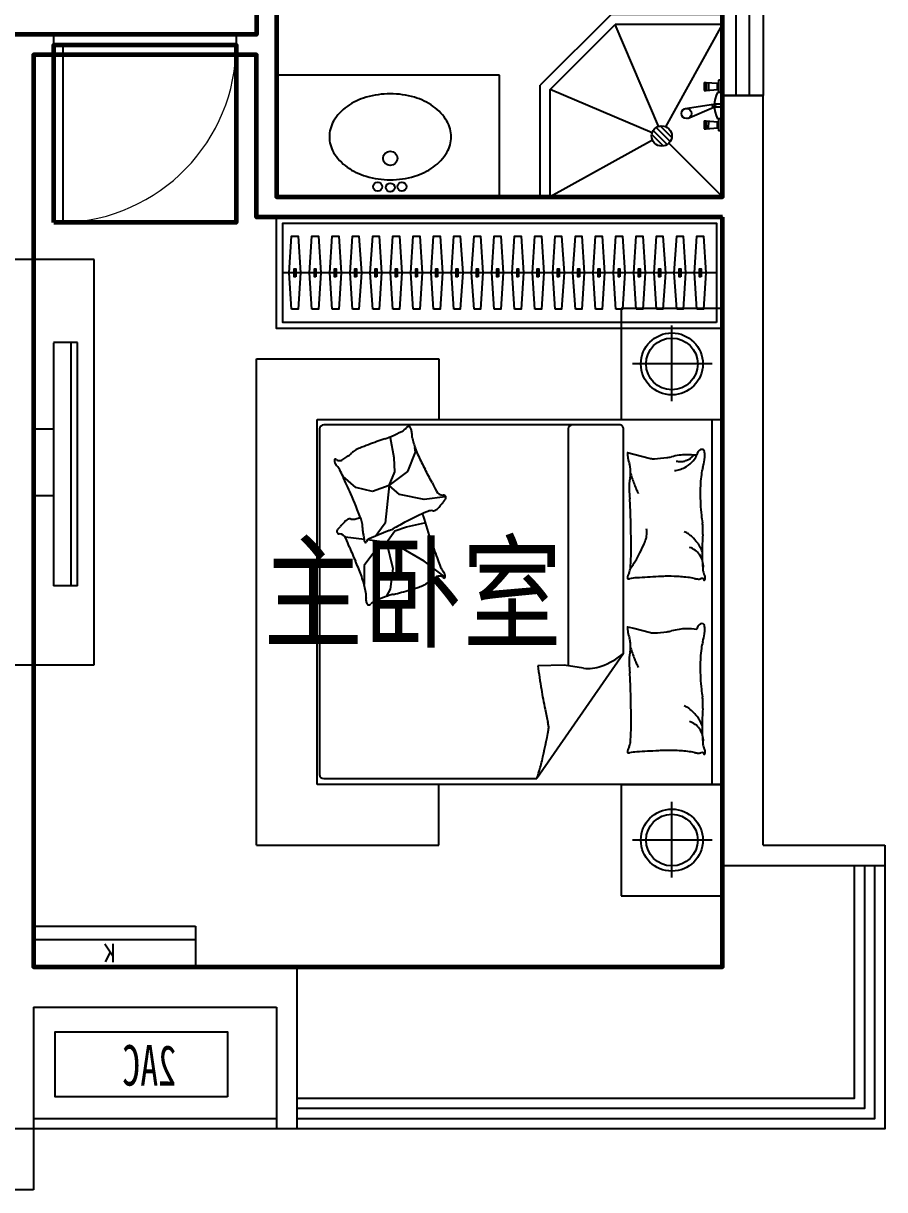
# Model space of a CAD drawing. Extents: x 907899 to 940699, y -827623 to -803523.
# Drawn here: x 928249 to 932499, y -827623 to -821867 of the extents above; entities that cross this region are included whole.
import ezdxf

# ---------------------------------------------------------------- set-up
doc = ezdxf.new("R2010")
doc.units = 0
doc.header["$LTSCALE"] = 1000
doc.header["$MEASUREMENT"] = 0
doc.linetypes.add('HIDDEN', pattern=[7.5, 5, -2.5])
doc.layers.get('0').update_dxf_attribs({"linetype": 'CONTINUOUS'})
for name, color, linetype in [('Balcony(阳台)', 11, 'CONTINUOUS'), ('BATH', 8, 'CONTINUOUS'), ('Elec(电器)', 33, 'CONTINUOUS'), ('Furniture(家具)', 8, 'CONTINUOUS'), ('WALL', 2, 'CONTINUOUS'), ('WINDOW', 4, 'CONTINUOUS'), ('家具', 8, 'CONTINUOUS'), ('家具示意', 8, 'CONTINUOUS')]:
    doc.layers.add(name, color=color, linetype=linetype)
for name, color, linetype, lineweight in [('GT_卧室', 1, 'CONTINUOUS', 60), ('GT_卫生间', 5, 'CONTINUOUS', 60), ('GT_过道', 30, 'CONTINUOUS', 60), ('GT_门', 245, 'CONTINUOUS', 60), ('文字标注', 121, 'CONTINUOUS', 0)]:
    doc.layers.add(name, color=color, linetype=linetype, lineweight=lineweight)
doc.styles.add('-黑体', font='simhei.ttf', dxfattribs={"width": 0.8})
doc.styles.add('_ZBHZ', font='simhei.ttf', dxfattribs={"width": 0.8})
doc.styles.add('DIM_FONT', font='ZBTXT.shx', dxfattribs={"width": 0.8})

# ---------------------------------------------------------------- blocks, each defined once
blk = doc.blocks.new('电视2')
at = {"layer": 'Furniture(家具)'}
for p, q in [((0, -400), (0, 0)), ((0, 0), (2000, -3.7252903e-09)), ((2000, -3.7252903e-09), (2000, -400)), ((1590.188688758761, -116.3118267636746), (390.1886887587607, -116.3118268232792)), ((2000, -400), (0, -400))]:
    blk.add_line(p, q, dxfattribs=at)
at = {"layer": 'Furniture(家具)', "ltscale": 30}
for p, q in [((390.1886887587607, -82.11901938728988), (390.1886887587607, -201.6967909317464)), ((390.1886887587607, -82.11901938728988), (1590.188688758761, -82.11901932768524)), ((1590.188688758761, -82.11901932768524), (1590.188688758761, -201.6967908721417)), ((1589.658493701368, -201.6967908721417), (390.1886887587607, -201.6967909317464)), ((835.0000000037253, -299.9999999981374), (835.0000000037253, -201.6967909317464)), ((1165.000000003725, -299.9999999981374), (1165.000000003725, -201.6967909317464)), ((1165.000000003725, -299.9999999981374), (835.0000000037253, -299.9999999981374))]:
    blk.add_line(p, q, dxfattribs=at)
blk = doc.blocks.new('*U45')
blk.add_line((-969.9999993122183, -275.0000000002328), (1170.000000687781, -275.0000000002328))
for points in [[(-999.9999993122182, 0), (1200.000000687781, 0), (1200.000000687781, -550.0000000004655), (-999.9999993122182, -550.0000000004655)], [(-969.9999993122183, -30), (1170.000000687781, -30), (1170.000000687781, -520.0000000004655), (-969.9999993122183, -520.0000000004655)]]:
    blk.add_lwpolyline(points, close=True)
at = {"elevation": 4.644613586e-07}
for points in [[(-873.999999014195, -95.00000000768341), (-861.9999993492384, -275.0000000300352), (-873.9999996845144, -455.0000000076834), (-905.9999996845144, -454.9999999480787), (-917.9999993492385, -274.999999925727), (-905.999999014195, -94.99999994807877)], [(-773.9999990141949, -95.00000000768341), (-761.9999993492382, -275.0000000300352), (-773.9999996845145, -455.0000000076834), (-805.9999996845144, -454.9999999480787), (-817.9999993492382, -274.999999925727), (-805.999999014195, -94.99999994807877)], [(-673.999999014195, -95.00000000768341), (-661.9999993492382, -275.0000000300352), (-673.9999996845145, -455.0000000076834), (-705.9999996845143, -454.9999999480787), (-717.9999993492382, -274.999999925727), (-705.999999014195, -94.99999994807877)], [(-573.999999014195, -95.00000000768341), (-561.9999993492382, -275.0000000300352), (-573.9999996845145, -455.0000000076834), (-605.9999996845143, -454.9999999480787), (-617.9999993492382, -274.999999925727), (-605.999999014195, -94.99999994807877)], [(-473.9999990141948, -95.00000000768341), (-461.9999993492383, -275.0000000300352), (-473.9999996845145, -455.0000000076834), (-505.9999996845141, -454.9999999480787), (-517.9999993492382, -274.999999925727), (-505.9999990141951, -94.99999994807877)], [(-373.9999990141951, -95.00000000768341), (-361.9999993492383, -275.0000000300352), (-373.9999996845145, -455.0000000076834), (-405.9999996845141, -454.9999999480787), (-417.9999993492383, -274.999999925727), (-405.9999990141951, -94.99999994807877)], [(-273.9999990141951, -95.00000000768341), (-261.9999993492383, -275.0000000300352), (-273.9999996845145, -455.0000000076834), (-305.9999996845145, -454.9999999480787), (-317.9999993492383, -274.999999925727), (-305.9999990141951, -94.99999994807877)], [(-173.999999014195, -95.00000000768341), (-161.9999993492383, -275.0000000300352), (-173.9999996845144, -455.0000000076834), (-205.9999996845145, -454.9999999480787), (-217.9999993492383, -274.999999925727), (-205.9999990141951, -94.99999994807877)], [(-73.99999901419505, -95.00000000768341), (-61.99999934923835, -275.0000000300352), (-73.99999968451448, -455.0000000076834), (-105.9999996845145, -454.9999999480787), (-117.9999993492383, -274.999999925727), (-105.999999014195, -94.99999994807877)], [(26.00000098580494, -95.00000000768341), (38.00000065076165, -275.0000000300352), (26.00000031548552, -455.0000000076834), (-5.999999684514476, -454.9999999480787), (-17.99999934923835, -274.999999925727), (-5.999999014195052, -94.99999994807877)], [(126.0000009858049, -95.00000000768341), (138.0000006507616, -275.0000000300352), (126.0000003154855, -455.0000000076834), (94.00000031548552, -454.9999999480787), (82.00000065076165, -274.999999925727), (94.00000098580497, -94.99999994807877)], [(226.000000985805, -95.00000000768341), (238.0000006507617, -275.0000000300352), (226.0000003154855, -455.0000000076834), (194.0000003154855, -454.9999999480787), (182.0000006507616, -274.999999925727), (194.0000009858049, -94.99999994807877)], [(326.000000985805, -95.00000000768341), (338.0000006507617, -275.0000000300352), (326.0000003154855, -455.0000000076834), (294.0000003154855, -454.9999999480787), (282.0000006507616, -274.999999925727), (294.0000009858049, -94.99999994807877)], [(426.0000009858049, -95.00000000768341), (438.0000006507616, -275.0000000300352), (426.0000003154855, -455.0000000076834), (394.0000003154855, -454.9999999480787), (382.0000006507616, -274.999999925727), (394.0000009858049, -94.99999994807877)], [(526.000000985805, -95.00000000768341), (538.0000006507616, -275.0000000300352), (526.0000003154855, -455.0000000076834), (494.0000003154855, -454.9999999480787), (482.0000006507616, -274.999999925727), (494.0000009858048, -94.99999994807877)], [(626.000000985805, -95.00000000768341), (638.0000006507616, -275.0000000300352), (626.0000003154855, -455.0000000076834), (594.0000003154855, -454.9999999480787), (582.0000006507616, -274.999999925727), (594.000000985805, -94.99999994807877)], [(726.000000985805, -95.00000000768341), (738.0000006507615, -275.0000000300352), (726.0000003154855, -455.0000000076834), (694.0000003154855, -454.9999999480787), (682.0000006507616, -274.999999925727), (694.000000985805, -94.99999994807877)], [(826.000000985805, -95.00000000768341), (838.0000006507614, -275.0000000300352), (826.0000003154855, -455.0000000076834), (794.0000003154855, -454.9999999480787), (782.0000006507615, -274.999999925727), (794.000000985805, -94.99999994807877)], [(926.000000985805, -95.00000000768341), (938.0000006507614, -275.0000000300352), (926.0000003154855, -455.0000000076834), (894.0000003154855, -454.9999999480787), (882.0000006507616, -274.999999925727), (894.000000985805, -94.99999994807877)], [(1026.000000985805, -95.00000000768341), (1038.000000650761, -275.0000000300352), (1026.000000315485, -455.0000000076834), (994.0000003154857, -454.9999999480787), (982.0000006507616, -274.999999925727), (994.0000009858048, -94.99999994807877)], [(1126.000000985805, -95.00000000768341), (1138.000000650762, -275.0000000300352), (1126.000000315485, -455.0000000076834), (1094.000000315485, -454.9999999480787), (1082.000000650761, -274.999999925727), (1094.000000985805, -94.99999994807877)]]:
    blk.add_lwpolyline(points, close=True, dxfattribs=at)
at = {"ltscale": 15, "elevation": -4.9003113e-09}
for points in [[(-893.9999993119854, -254.9999999704305), (-885.9999993122183, -254.9999999853317), (-885.9999993864913, -294.9999999853316), (-893.9999993864913, -294.9999999704305)], [(-793.9999993119854, -254.9999999704305), (-785.9999993122182, -254.9999999853317), (-785.9999993864913, -294.9999999853316), (-793.9999993864913, -294.9999999704305)], [(-693.9999993119854, -254.9999999704305), (-685.9999993122182, -254.9999999853317), (-685.9999993864913, -294.9999999853316), (-693.9999993864913, -294.9999999704305)], [(-593.9999993119854, -254.9999999704305), (-585.9999993122182, -254.9999999853317), (-585.9999993864913, -294.9999999853316), (-593.9999993864913, -294.9999999704305)], [(-493.9999993119854, -254.9999999704305), (-485.9999993122182, -254.9999999853317), (-485.999999386491, -294.9999999853316), (-493.999999386491, -294.9999999704305)], [(-393.9999993119855, -254.9999999704305), (-385.9999993122183, -254.9999999853317), (-385.9999993864913, -294.9999999853316), (-393.9999993864913, -294.9999999704305)], [(-293.9999993119855, -254.9999999704305), (-285.9999993122183, -254.9999999853317), (-285.9999993864913, -294.9999999853316), (-293.9999993864912, -294.9999999704305)], [(-193.9999993119854, -254.9999999704305), (-185.9999993122183, -254.9999999853317), (-185.9999993864912, -294.9999999853316), (-193.9999993864912, -294.9999999704305)], [(-93.99999931198543, -254.9999999704305), (-85.99999931221828, -254.9999999853317), (-85.99999938649125, -294.9999999853316), (-93.99999938649123, -294.9999999704305)], [(6.00000068801455, -254.9999999704305), (14.00000068778172, -254.9999999853317), (14.00000061350874, -294.9999999853316), (6.000000613508746, -294.9999999704305)], [(106.0000006880145, -254.9999999704305), (114.0000006877817, -254.9999999853317), (114.0000006135087, -294.9999999853316), (106.0000006135087, -294.9999999704305)], [(206.0000006880145, -254.9999999704305), (214.0000006877817, -254.9999999853317), (214.0000006135088, -294.9999999853316), (206.0000006135088, -294.9999999704305)], [(306.0000006880145, -254.9999999704305), (314.0000006877817, -254.9999999853317), (314.0000006135088, -294.9999999853316), (306.0000006135088, -294.9999999704305)], [(406.0000006880145, -254.9999999704305), (414.0000006877817, -254.9999999853317), (414.0000006135086, -294.9999999853316), (406.0000006135086, -294.9999999704305)], [(506.0000006880145, -254.9999999704305), (514.0000006877817, -254.9999999853317), (514.0000006135086, -294.9999999853316), (506.0000006135086, -294.9999999704305)], [(606.0000006880146, -254.9999999704305), (614.0000006877817, -254.9999999853317), (614.0000006135087, -294.9999999853316), (606.0000006135087, -294.9999999704305)], [(706.0000006880146, -254.9999999704305), (714.0000006877817, -254.9999999853317), (714.0000006135087, -294.9999999853316), (706.0000006135087, -294.9999999704305)], [(806.0000006880141, -254.9999999704305), (814.0000006877817, -254.9999999853317), (814.0000006135087, -294.9999999853316), (806.0000006135087, -294.9999999704305)], [(906.0000006880143, -254.9999999704305), (914.0000006877817, -254.9999999853317), (914.0000006135087, -294.9999999853316), (906.0000006135087, -294.9999999704305)], [(1006.000000688014, -254.9999999704305), (1014.000000687782, -254.9999999853317), (1014.000000613509, -294.9999999853316), (1006.000000613509, -294.9999999704305)], [(1106.000000688014, -254.9999999704305), (1114.000000687782, -254.9999999853317), (1114.000000613509, -294.9999999853316), (1106.000000613509, -294.9999999704305)]]:
    blk.add_lwpolyline(points, close=True, dxfattribs=at)
blk = doc.blocks.new('A$C77202156')
at = {"layer": 'BATH'}
for p, q in [((350.0000095576979, 900.0000625468674), (9.5578143373e-06, 550.0000625471583)), ((900.0000095581636, 900.0000625465764), (350.0000095576979, 900.0000625468674)), ((900.0000095576396, 6.25467509963e-05), (900.0000095576396, 899.9841017266152)), ((50.00000955781434, 529.2893844285281), (370.71068767627, 850.0000625468674)), ((584.494731857325, 347.5650967929396), (370.71068767627, 850.0000625468674)), ((900.0000095581051, 850.0000625465764), (370.71068767627, 850.0000625468674)), ((620.7014328713412, 345.5431938364636), (900.0000095576396, 849.9841017266152)), ((9.5578143373e-06, 6.25466927886e-05), (9.5578143373e-06, 550.0000625471583)), ((50.00000955781434, 6.25466927886e-05), (50.00000955781434, 529.2893844285281)), ((552.4532235945225, 315.4993916612584), (50.00000955781434, 529.2893844285281)), ((810.0295964944524, 564.6446741183754), (810.0114647855517, 525.0412595589876)), ((810.0114647855517, 525.0412595589876), (820.011463737581, 525.0366812398423)), ((810.0295964944524, 564.6446741183754), (820.0295954463651, 564.6400957992882)), ((820.0295954463651, 564.6400957992882), (820.011463737581, 525.0366812398423)), ((820.011463737581, 525.0366812398423), (875.0137471327906, 530.01149996079)), ((820.0295954463651, 564.6400957992882), (875.0274820900521, 560.0114968166454)), ((830.029594398278, 564.635517480201), (830.0114626894934, 525.0321029207553)), ((875.0137471327906, 530.01149996079), (875.0274820900521, 560.0114968166454)), ((875.0274820900521, 560.0114968166454), (875.0137471327906, 530.01149996079)), ((880.0343490447266, 575.009206085058), (880.0068791302035, 515.0092123733484)), ((900.0343469486105, 575.0000494467092), (880.0343490447266, 575.009206085058)), ((900.0343469486105, 575.0000494467092), (899.9198889711989, 325.0000756480731)), ((900.0068770340876, 515.0000557351159), (875.0068796542473, 515.0115015328629)), ((715.4251785490195, 435.1504893382662), (855.9424954340213, 457.2364498074166)), ((727.2380512091913, 386.5725998179986), (857.715947778197, 442.4499784809303)), ((732.4541784478348, 432.7785502846236), (732.4541784478348, 432.7785502846236)), ((899.9736524324398, 442.4306315532883), (857.715947778197, 442.4499784809303)), ((899.9805199111577, 457.4306299812159), (857.7228152567984, 457.4499769088578)), ((649.4974931993056, 292.9589252615114), (592.9289507043432, 349.5274677564739)), ((809.9426084315636, 374.6446940313326), (809.9244767227792, 335.0412794718868)), ((809.9426084315636, 374.6446940313326), (819.9426073834766, 374.6401157122455)), ((819.9426073834766, 374.6401157122455), (819.9244756746921, 335.0367011527997)), ((819.9426073834766, 374.6401157122455), (874.9404940272798, 370.0115167296027)), ((829.9426063355056, 374.6355373931584), (829.9244746266049, 335.0321228337125)), ((874.9404940272798, 370.0115167296027), (874.9267590700183, 340.0115198737477)), ((874.9267590700183, 340.0115198737477), (874.9404940272798, 370.0115167296027)), ((899.9473588857217, 385.0000693597831), (874.9473615058812, 385.0115151575301)), ((879.9473609819541, 385.0092259979574), (879.9198910672568, 325.0092322862474)), ((607.0710863281856, 250.5325183903333), (550.5025438331649, 307.1010608853539)), ((627.5699668557497, 258.3179091101047), (558.2879345529363, 327.5999414128601)), ((641.7121024795342, 272.4600447339471), (572.4300701767206, 341.7420770367026)), ((809.9244767227792, 335.0412794718868), (819.9244756746921, 335.0367011527997)), ((819.9244756746921, 335.0367011527997), (874.9267590700183, 340.0115198737477)), ((899.9198889711989, 325.0000756480731), (879.9198910672568, 325.0092322862474)), ((554.4929750646115, 279.315046867996), (50.00000955781434, 6.25466927886e-05)), ((635.3403846638392, 264.6596874406678), (900.0000095576979, 6.25466927886e-05)), ((9.5578143373e-06, 6.25466927886e-05), (900.0000095576979, 6.25467509963e-05))]:
    blk.add_line(p, q, dxfattribs=at)
for centre, radius in [((721.7217094155492, 410.9564053703214), 25), ((857.7193815174396, 449.9499776948941), 7.5)]:
    blk.add_circle(centre, radius, dxfattribs=at)
blk.add_arc((1008.310439939378, 449.9504640905652), 148.3333333333289, 153.984534579256, 205.963001746154, dxfattribs=at)
blk.add_ellipse((600.0000185162061, 300.0299930733745), major_axis=(35.35533905934427, 35.35533905934427), ratio=1, dxfattribs=at)
blk = doc.blocks.new('A$C04A21AEC')
at = {"layer": '家具示意'}
for p, q in [((500.0000823576701, 549.9999735860036), (8.23576701805e-05, 549.9999735860036)), ((8.23576701805e-05, 549.9999735860036), (8.23576701805e-05, -2.64140544459e-05)), ((500.0000823576701, -2.64139962383e-05), (500.0000823576701, 549.9999735860036)), ((250.0000823579612, 459.585620623955), (250.0000823573791, 85.68136123887962)), ((50.42671167274239, 274.9999735861784), (444.8404873950058, 274.9999735857709)), ((500.0000823576701, -2.64139962383e-05), (8.23576701805e-05, -2.64140544459e-05))]:
    blk.add_line(p, q, dxfattribs=at)
for radius in [152.97942528, 127.4828544]:
    blk.add_circle((250.0000821883441, 274.9999735860038), radius, dxfattribs=at)
blk = doc.blocks.new('A$C6E3D31D3')
at = {"layer": '家具示意'}
for p, q in [((1400.499870314554, 2400.00001359277), (1400.499870314554, 2100.00001359277)), ((2300.499870314554, 2400.00001359277), (1400.499870314554, 2400.00001359277)), ((2300.499870314554, 2400.00001359277), (2300.499870314554, 1.35927693918e-05)), ((0.4998703145538457, 2100.00001359277), (2000.499870314554, 2100.00001359277)), ((0.4998703145538457, 300.0000135927694), (0.4998703145538457, 2100.00001359277)), ((52.87128164788009, 300.0000135927694), (52.87128164788009, 2100.00001359277)), ((2000.499870314554, 2100.00001359277), (2000.499870314554, 300.0000135927694)), ((489.0308369781704, 1453.488752041128), (916.4285140243007, 2071.571543354425)), ((1968.330323566392, 2071.571543354657), (916.4285140244173, 2071.571543354657)), ((1988.330323566624, 345.8170889163157), (1988.330323566392, 2051.571543354658)), ((686.6657789308227, 1526.003957798588), (782.0757655187626, 1512.364611396682)), ((761.6307179511641, 345.8170889149187), (761.6307179510478, 1515.287335693719)), ((782.0757655187626, 1512.364611396682), (912.2163734612406, 1514.110649205162)), ((489.0308369781704, 1453.488752041128), (489.0308369780541, 345.8170889146859)), ((438.8073757293748, 1329.585459536058), (356.2372467952664, 1350.241902333801)), ((468.8329541984128, 1322.073972349404), (438.8073757293748, 1329.585459536058)), ((1640.765362336242, 1136.75632850884), (1660.805836825456, 1172.770673243445)), ((1626.937834188866, 1033.968113403417), (1640.765362336242, 1136.75632850884)), ((1769.163797636924, 1020.131245829747), (1769.163797636924, 1113.035956103471)), ((1368.904379226209, 1077.560895264731), (1472.859542343591, 998.3876527721294)), ((1472.859542343591, 998.3876527721294), (1603.233459868526, 923.2731728138167)), ((1658.543572458031, 905.4829424981726), (1626.937834188866, 1033.968113403417)), ((1721.755190233292, 954.9002707031323), (1769.163797636924, 1020.131245829747)), ((1603.233459868526, 923.2731728138167), (1658.543572458031, 905.4829424981726)), ((1658.543572458031, 905.4829424981726), (1721.755190233292, 954.9002707031323)), ((1658.543572458031, 905.4829424981726), (1617.060988015903, 848.1586928557371)), ((1644.723719128233, 847.2733558799372), (1701.040468880383, 870.2964893252355)), ((1658.543572458031, 905.4829424981726), (1752.655921587313, 893.7109258248238)), ((1700.531785438245, 859.9168852389556), (1709.126905638201, 871.9582304927753)), ((1701.040468880383, 870.2964893252355), (1744.484822274826, 888.0571937345667)), ((1767.36430653237, 891.8711316381815), (1861.967691533675, 880.0376938810805)), ((1559.775534439191, 828.391879145871), (1470.884201356384, 808.6248694824753)), ((1617.060988015903, 848.1586928557371), (1559.775534439191, 828.391879145871)), ((1645.52335512737, 624.2529641307192), (1664.43259131984, 810.0318159254966)), ((1664.43259131984, 810.0318159254966), (1700.531785438245, 859.9168852389556)), ((1368.761925306462, 681.018746174057), (1471.902802757744, 694.7801716333486)), ((1471.902802757744, 694.7801716333486), (1593.952916401613, 668.9774009202372)), ((1593.952916401613, 668.9774009202372), (1645.52335512737, 624.2529641307192)), ((1645.52335512737, 624.2529641307192), (1728.036141830671, 655.2161714144747)), ((1728.036141830671, 655.2161714144747), (1810.548787296924, 634.5740332253044)), ((1810.548787296924, 634.5740332253044), (1873.118060394947, 580.9774482339852)), ((1645.52335512737, 624.2529641307192), (1552.696593668486, 555.4458368337946)), ((1645.52335512737, 624.2529641307192), (1618.019139971875, 557.1661129930288)), ((1552.696593668486, 555.4458368337946), (1514.878262520593, 460.8363307308173)), ((1618.019139971875, 557.1661129930288), (1621.457131557107, 488.3591816496337)), ((438.8073757293748, 470.3474807412128), (356.2372467952664, 491.0039235389558)), ((468.8329541984128, 462.8359935545595), (438.8073757293748, 470.3474807412128)), ((1514.878262520593, 460.8363307308173), (1518.31625410571, 436.7538361769401)), ((1621.457131557107, 488.3591816496337), (1638.64737195702, 390.3091232281878)), ((1638.64737195702, 390.3091232281878), (1645.089363233244, 387.0094037222443)), ((2000.499870314554, 300.0000135927694), (0.4998703145538457, 300.0000135927694)), ((509.0308369780541, 325.8170889146859), (1968.330323566624, 325.8170889163157)), ((1400.499870314554, 1.35927693918e-05), (1400.499870314554, 300.0000135927694)), ((2300.499870314554, 1.35927693918e-05), (1400.499870314554, 1.35927693918e-05))]:
    blk.add_line(p, q, dxfattribs=at)
for centre, radius, start, end in [((1531.851327251002, 1835.868227615952), 657.3929269126018, 164.0648114629061, 167.0744628951758), ((2664.348009963404, 1512.515962344245), 1835.147325677869, 162.2636145314063, 164.0648114630889), ((1968.330323566392, 2051.571543354658), 20, 0, 90), ((4852.684116781107, 1073.738071378437), 4064.557846763842, 167.0744628951746, 169.2724392057332), ((114.8033667197451, 1939.601406870293), 28.87700087185772, 175.6974600760645, 210.651254938745), ((111.0469563497463, 1939.884020248544), 25.1099743004614, 158.2116977381354, 175.6974600758961), ((90.90603874530643, 1947.935043054051), 3.419526399065857, 109.5639671937506, 158.2116977316456), ((90.53735118778424, 1948.972502157791), 2.31850328078231, 348.1069430588846, 109.5639671933691), ((43.5739022269845, 1897.390367847402), 53.920392971899, 5.259187882192835, 30.6512549379823), ((96.99279747752009, 1947.612943239684), 4.278555704241806, 168.10694305658, 248.0096009486555), ((101.2302537327632, 1958.106077554519), 15.5949996361792, 248.0096009482961, 291.420984251578), ((-720.0662780926795, 1827.098200428183), 820.7889043864316, 1.907886922598475, 5.259187882192152), ((118.9007475314429, 1913.064856612065), 32.78844727574068, 81.86651729068969, 111.4209842515172), ((88.7310397690162, 1701.96586365148), 246.032429829612, 77.89054187025053, 81.86651729063688), ((181.950134782819, 2136.444152378594), 198.3336164097871, 257.8905418687578, 262.31910329195), ((277.476524407859, 2844.751097658649), 913.05315570248, 262.3191032919476, 266.6312513844981), ((263.7070761022624, 2610.829823421082), 678.7269722581867, 266.6312513838937, 271.6330886447148), ((244.142557964311, 3297.051446803263), 1365.22743603607, 271.6330886447123, 273.0549577947952), ((-409.7898096877615, 15549.93830622011), 13635.55196031549, 273.0549577945251, 273.5048575377267), ((404.1597725909666, 2260.470356715843), 321.1810663005281, 273.5048575377293, 279.9983581966275), ((599.7903209027136, 1871.719454282429), 145.8812122910847, 167.1309619980621, 176.4260272052847), ((501.7252554148432, 1894.12358641054), 45.28945216354439, 152.7158828638343, 167.1309619981255), ((463.279179523699, 1925.131349034375), 19.32936577001635, 73.30223412426787, 99.9983581966785), ((393.2842308133841, 1950.056109383818), 76.72654245507087, 332.7158828632271, 343.7788489585395), ((382.958157140296, 1953.060245227767), 87.48073371573123, 343.7788489585372, 352.8796063874348), ((468.4533935906364, 1942.38034630497), 1.321023312941165, 352.8796063870803, 73.30223412547554), ((194.3272752687335, 1883.772634391847), 99.2050227585861, 175.7841224475886, 195.9352418473567), ((194.3272752658813, 1883.772634391789), 99.20502275582851, 195.9352418477766, 216.0863612477518), ((-1393.175713238306, 1804.676102944068), 1494.271689717766, 359.4242593280521, 1.907886922841874), ((1615.942952013691, 1808.251961453236), 1164.013960197655, 176.4260272051594, 179.7134552032674), ((-772.1434246401766, 1798.435406244011), 873.2080458158443, 355.1981544679734, 359.4242593280524), ((319.7715560129145, 1892.411908802227), 234.0218361334303, 200.8602819900519, 207.2395874912605), ((179.9688817115966, 1820.440943222376), 76.7812318726487, 207.2395874904144, 218.3885663873408), ((194.3272752653574, 1883.772634391382), 99.20502275517168, 216.0863612477399, 233.8233548682732), ((194.3272752658231, 1883.772634390683), 99.20502275488155, 233.823354867818, 251.5603484886954), ((6170.378070591834, 1785.474357641768), 5718.506036002956, 179.7134552032662, 180.9703784363997), ((916.2749064296949, 1819.491613209597), 58.1297846999276, 169.2724392059615, 187.7303820046086), ((1051.059525499761, 1837.787992157158), 194.1505589237738, 187.7303820046192, 193.190402768591), ((-1587.378644356737, 1219.414147768053), 2515.78342322049, 11.67413702935448, 13.19040276890499), ((426.7674380780081, 2015.970893000835), 391.6486463265913, 218.3885663873418, 223.8115076790806), ((306.652337761363, 1900.738333989342), 225.1969116392806, 223.8115076789088, 230.9650640086543), ((-1658.065641001914, 1204.808847472013), 2587.96351944828, 9.495020057680627, 11.67413702935433), ((386.6855496078497, 1701.088228573033), 289.7025545990106, 175.1981544677808, 182.5385855996501), ((249.4945940447506, 1695.005772569449), 152.3768302814138, 182.538585599642, 190.1898765836588), ((195.8837500614463, 1764.120930608244), 49.31628471400697, 230.9650640086236, 241.6832362024092), ((267.4482454290846, 1896.937512533855), 200.1861671678144, 241.6832362030992, 246.9972308903438), ((3814.391076826607, 1745.568842613837), 3362.181108298685, 180.970378436286, 182.6096299663763), ((-421.4123303814558, 1574.412937848828), 529.2819795560204, 6.086695402166937, 10.1898765844326), ((-938.1851709556068, 1519.307219842798), 1048.984595397079, 1.907589e-10, 6.086695402167177), ((-2833.836887306068, 1008.157273475895), 3780.066646359192, 7.691995532711946, 9.495020057830468), ((1670.892087307235, 1647.872109641903), 1216.456855347258, 182.6096299663752, 184.6175821828896), ((-571.8853066622394, 1519.307219846989), 682.6847311037081, 352.4531487832704, 359.9999999999414), ((-251.4661127998261, 1207.20097371086), 738.6663967830119, 23.48440819736913, 25.31107375443547), ((-251.4661128221778, 1207.200973700383), 738.666396807688, 21.65774264089073, 23.4844081974236), ((231.5383385333698, 1493.192554719047), 230.0529023409308, 348.4414382199366, 2.749064838066826), ((-941.8204203980277, 1436.85128723795), 1404.763554196275, 2.749064838069791, 4.61758218317213), ((728.332869216392, 1164.679692396312), 375.0681745579943, 110.1488397946733, 129.6445392671384), ((661.1773965783647, 1347.707069870783), 180.1095163495976, 81.86441856898129, 110.1488397948656), ((-251.4661129412707, 1207.20097365306), 738.6663969358383, 19.42798170069499, 21.65774264089302), ((-251.4661129489541, 1207.200973661151), 738.6663969403916, 17.19822075991977, 19.4279816999049), ((599.8779312532859, 1417.860874040169), 145.9110822094199, 168.4414382194474, 186.434053686478), ((391.2277620241511, 1313.036467539845), 304.7651663592142, 164.2560165998964, 171.5628062632734), ((-135.2563665919006, 1461.460666941362), 242.2405746093633, 344.2560166000698, 352.453148783274), ((573.8684740512979, 1414.927791735972), 119.7367658717424, 186.4340536864583, 197.3864123696093), ((249.1498060174054, 1334.110965291911), 161.132718637411, 171.5628062632781, 180.0000000001034), ((178.4164039270254, 1334.11096529034), 90.39931654702504, 179.9999999991883, 191.272376751087), ((93.20741119160084, 1337.841787148965), 34.18623553407339, 296.5805210718447, 355.5997908523092), ((180.3908050059108, 1823.995113478799), 491.8309499015449, 263.7676352614915, 269.9999999998983), ((180.3908050063182, 1536.142996300361), 203.9788327231081, 269.9999999996403, 279.6843662924169), ((66.32828346418682, 2204.534304119239), 882.0328122766374, 279.6843662924145, 282.1983793617844), ((319.7062563730288, 1032.454260549857), 317.1219007145595, 98.00505095566645, 102.1983793625864), ((367.2859402441536, 694.1236346190562), 658.7817297258204, 92.66488181012302, 98.00505095566832), ((339.8045946381753, 1284.554904781515), 67.71125242048004, 75.95480630344086, 92.66488181208145), ((240.4275069937575, 1310.520561174256), 229.6680828436657, 9.484104335324474, 17.38641237002672), ((199.9055008016294, 1303.751059303409), 270.751645754088, 4.082939995957834, 9.4841043353387), ((102.6318119576317, 1319.005701720016), 13.12400763468058, 191.2723767510899, 296.5805210713135), ((469.0554589779931, 1322.963417868945), 0.9168542464127195, 255.9550628032118, 4.082939983412225), ((1682.783758387435, 1262.448815746698), 75.51962289059074, 291.9372974664325, 315.0954721937481), ((1748.137139103317, 1197.31287013524), 16.75039272495196, 84.64275654347787, 135.0954721948443), ((1749.159124003316, 1208.211139260442), 5.804310180912232, 27.29585753584443, 84.6427565453066), ((1709.095243770163, 1187.536296834762), 50.88827194853664, 8.644348113233832, 27.29585753154255), ((2112.51709124248, -780.4489742943551), 2003.020344669023, 105.2625421861848, 107.8395991861927), ((2019.095569132187, -438.0781469040083), 1648.132525434051, 103.8410041859317, 105.2625421871975), ((1494.336950792116, 1691.775077975937), 545.4140017801965, 283.8410041841228, 286.3122384795671), ((1597.04009163921, 1340.83601163153), 179.755467862907, 286.3122384803112, 290.7772685547607), ((716.541420370806, 3661.538242973679), 2661.878904894566, 290.777268554088, 291.9372974662641), ((1821.947708909167, 1169.545083658886), 62.99426755665605, 172.2159983459206, 188.2293405040772), ((1700.213298273563, 1186.185995996988), 59.87227262512741, 352.2159983447181, 8.644348111858665), ((2185.145060198498, 1222.072486820747), 429.9703486117002, 188.229340503512, 196.3527497787487), ((1332.681149147742, 1254.500846259994), 193.9532799806177, 300.9056298606198, 309.7004694112799), ((1508.321815644857, 1042.944167574402), 81.01193968185311, 116.0734901788495, 129.7004694103734), ((1559.088499750709, 939.1949969177368), 196.5158211190079, 107.8395991864615, 116.0734901794676), ((2370.967144867114, 1276.59642444842), 623.6265050462902, 196.3527497781099, 203.0962004709885), ((114.8033667197451, 1080.363428075449), 28.87700087185772, 175.6974600760645, 210.651254938745), ((111.0469563497463, 1080.646041453699), 25.1099743004614, 158.2116977381354, 175.6974600758961), ((90.90603874530643, 1088.697064259206), 3.419526399065857, 109.5639671937506, 158.2116977316456), ((90.53735118778424, 1089.734523362946), 2.31850328078231, 348.1069430588846, 109.5639671933691), ((43.5739022269845, 1038.152389052557), 53.920392971899, 5.259187882192835, 30.6512549379823), ((96.99279747752009, 1088.37496444484), 4.278555704241806, 168.10694305658, 248.0096009486555), ((101.2302537327632, 1098.868098759674), 15.5949996361792, 248.0096009482961, 291.420984251578), ((-720.0662780926795, 967.8602216333384), 820.7889043864316, 1.907886922598475, 5.259187882192152), ((118.9007475314429, 1053.82687781722), 32.78844727574068, 81.86651729068969, 111.4209842515172), ((88.7310397690162, 842.7278848566347), 246.032429829612, 77.89054187025053, 81.86651729063688), ((181.950134782819, 1277.206173583748), 198.3336164097871, 257.8905418687578, 262.31910329195), ((277.476524407859, 1985.513118863804), 913.05315570248, 262.3191032919476, 266.6312513844981), ((263.7070761022624, 1751.591844626237), 678.7269722581867, 266.6312513838937, 271.6330886447148), ((244.142557964311, 2437.813468008419), 1365.22743603607, 271.6330886447123, 273.0549577947952), ((-409.7898096877615, 14690.70032742526), 13635.55196031549, 273.0549577945251, 273.5048575377267), ((404.1597725909666, 1401.232377920998), 321.1810663005281, 273.5048575377293, 279.9983581966275), ((599.7903209027136, 1012.481475487584), 145.8812122910847, 167.1309619980621, 176.4260272052847), ((501.7252554148432, 1034.885607615695), 45.28945216354439, 152.7158828638343, 167.1309619981255), ((463.279179523699, 1065.89337023953), 19.32936577001635, 73.30223412426787, 99.9983581966785), ((393.2842308133841, 1090.818130588974), 76.72654245507087, 332.7158828632271, 343.7788489585395), ((382.958157140296, 1093.822266432922), 87.48073371573123, 343.7788489585372, 352.8796063874348), ((468.4533935906364, 1083.142367510125), 1.321023312941165, 352.8796063870803, 73.30223412547554), ((1404.060868506669, 1075.134354123263), 35.24013110702315, 176.0516416390373, 200.345209751737), ((1373.327657614718, 1077.255595526192), 4.433801938826893, 103.2808443736727, 176.0516416381095), ((1427.408386244788, 1083.791812709009), 60.14109843151536, 200.3452097512209, 218.5853871506263), ((1373.755392878782, 1075.443442073068), 6.29575188276417, 36.57917692560886, 103.2808443725638), ((1390.18017294351, 1087.632301105593), 14.15765088274399, 216.5791769185011, 259.5926057746526), ((1318.488672072417, 996.8878198006423), 79.19952062411427, 22.70691791158641, 38.58538714894858), ((1401.556599744945, 1149.572554101469), 77.13397999109672, 259.5926057793365, 267.2713814303212), ((1398.612503055134, 1087.798888488673), 15.2901972109287, 267.2713814203858, 284.5709055748019), ((1392.560526542074, 1111.08124509122), 39.3462681428647, 284.5709055752338, 296.8179254537891), ((1251.507311801019, 1390.102205986099), 351.9941627583378, 296.8179254576146, 300.9056298607886), ((194.3272752687335, 1024.534655597002), 99.2050227585861, 175.7841224475886, 195.9352418473567), ((194.3272752658813, 1024.534655596944), 99.20502275582851, 195.9352418477766, 216.0863612477518), ((-1393.175713238306, 945.4381241492225), 1494.271689717766, 359.4242593280521, 1.907886922841874), ((694.2075552774476, 830.3665120647055), 312.6399225708225, 147.865020483686, 153.5015195462028), ((1046.461442718166, 609.0982719963649), 728.62361850137, 144.1737148434169, 147.8650204832541), ((1615.942952013691, 949.0139826583908), 1164.013960197655, 176.4260272051594, 179.7134552032674), ((619.3544898373073, 704.3344666020129), 837.075545602684, 20.1286696279334, 22.70691791153883), ((-3377.780516690749, -760.6775743695907), 5094.228178596225, 19.08361920460168, 20.12866962750605), ((7167.701180265519, 3322.200921182289), 5838.33216916649, 203.0962004715922, 203.4523348630592), ((-3786.12935513648, -1429.828571884427), 6101.859944081989, 23.10397575718337, 23.45233486337034), ((-772.1434246401766, 939.1974274491658), 873.2080458158443, 355.1981544679734, 359.4242593280524), ((319.7715560129145, 1033.173930007382), 234.0218361334303, 200.8602819900519, 207.2395874912605), ((179.9688817115966, 961.2029644275315), 76.7812318726487, 207.2395874904144, 218.3885663873408), ((194.3272752653574, 1024.534655596537), 99.20502275517168, 216.0863612477399, 233.8233548682732), ((194.3272752658231, 1024.534655595839), 99.20502275488155, 233.823354867818, 251.5603484886954), ((1696.229777776694, 330.809841381968), 1432.285134951045, 153.5015195462012, 155.6734722284978), ((6170.378070591834, 926.2363788469228), 5718.506036002956, 179.7134552032662, 180.9703784363997), ((-28.2086391353514, 173.3686605760595), 2016.249894907032, 22.01876984293129, 23.10397575646936), ((4712.256035252416, 2090.44740614685), 3097.183026901721, 202.0187698440016, 202.8943554822933), ((386.6855496078497, 841.8502497781883), 289.7025545990106, 175.1981544677808, 182.5385855996501), ((426.7674380780081, 1156.73291420599), 391.6486463265913, 218.3885663873418, 223.8115076790806), ((306.652337761363, 1041.500355194497), 225.1969116392806, 223.8115076789088, 230.9650640086543), ((195.8837500614463, 904.8829518134008), 49.31628471400697, 230.9650640086236, 241.6832362024092), ((646.5334869424114, 855.2780890944413), 272.0537801699027, 175.9172282928534, 183.5551991129462), ((432.9969059588618, 870.5200446122328), 57.9739151051389, 159.3257188526111, 175.9172282927911), ((852.776162629947, 712.113979962538), 506.6465191820253, 155.6734722285695, 159.3257188526322), ((-1535.686540851369, -123.3850884415442), 3145.009892091584, 16.60846497851832, 19.08361920467455), ((1735.76058184437, 909.3975063493706), 23.05474601000787, 292.2354814788234, 342.8132567233353), ((1762.243889190315, 901.2062674955231), 4.666400465939958, 19.37993123629716, 162.8132567249131), ((1757.964019396459, 899.7007722153792), 9.203337923166554, 355.7406808936747, 19.37993123344042), ((1801.012423392793, 896.4946826620142), 33.96428995762452, 175.7406808941085, 187.9822410832288), ((1960.972089148883, 918.9249907707562), 195.4889425362729, 187.9822410829499, 194.880694835048), ((1598.694431062555, 822.6610548693567), 179.3601563071753, 7.678356896250012, 14.88069483424021), ((1892.09799734829, 899.4934004076057), 35.86585899154219, 202.8943554821196, 268.8496115593347), ((1891.122417809674, 850.9106115183675), 12.72672410193577, 316.790503404787, 88.84961155832936), ((249.4945940447506, 835.7677937746048), 152.3768302814138, 182.538585599642, 190.1898765836588), ((-421.4123303814558, 715.1749590539838), 529.2819795560204, 6.086695402166937, 10.1898765844326), ((267.4482454290846, 1037.699533739011), 200.1861671678144, 241.6832362030992, 246.9972308903438), ((3814.391076826607, 886.3308638189916), 3362.181108298685, 180.970378436286, 182.6096299663763), ((837.7638446793426, 2191.034676593787), 1565.247486249741, 297.0883529985145, 299.9359701425118), ((1725.827546364511, 648.8857665785473), 214.3256083187159, 112.2354814787693, 119.935970142117), ((1705.859453601297, 837.1091155986068), 71.22557111554872, 355.4881648430955, 7.678356897811161), ((1842.992971219821, 826.2879711444256), 66.334229777479, 175.4881648423781, 188.121568312674), ((1892.720534797408, 833.3843510241131), 116.5655863862675, 188.1215683132618, 201.0043472708388), ((1716.014793939132, 963.284676124982), 217.6143599920896, 312.0816732220249, 318.3890245926057), ((1384.892462798045, 1257.382285097264), 660.4861267412477, 318.3890245938254, 319.3878167039194), ((2176.679151679971, 578.4469125695757), 382.5284468673457, 138.0753778456125, 139.3878167027751), ((1925.70011786418, 803.8322800060267), 45.20213708767276, 131.4767146144655, 138.0753778406407), ((1849.613435559207, 889.9030894368188), 69.67765861308908, 311.4767146179598, 316.790503404643), ((-938.1851709556068, 660.0692410479533), 1048.984595397079, 1.907589e-10, 6.086695402167177), ((1427.291721090209, 727.1463528727182), 22.59554269082567, 81.95082052355698, 125.8935737181334), ((1436.871351714886, 794.8870222208787), 45.81913122229131, 261.9508205229451, 292.4162188417069), ((1070.943065200932, 1681.982764328422), 1005.424449327796, 292.4162188420132, 295.052851656773), ((1366.412146266666, 742.2349916014352), 116.5655863884335, 10.73661706787738, 16.6084649804349), ((782.3930413724736, 2299.292974167562), 1686.844298923511, 295.0528516563774, 297.0883529985246), ((4719.934507154743, 1918.89624285145), 3145.009892096891, 201.0043472705321, 203.4795014966884), ((2120.729324468004, -166.8541521280422), 1005.424449322283, 108.0203365495697, 109.3447850167685), ((1823.871060150676, 745.6794294083955), 45.81913122258479, 77.5549382315827, 108.0203365503612), ((1838.614654318546, 812.4865700273076), 22.59554269073302, 257.5549382318396, 301.4976914264594), ((1809.968326644972, 859.2373563058208), 77.42480592525345, 301.4976914249956, 312.0816732214117), ((1670.892087307235, 788.6341308470583), 1216.456855347258, 182.6096299663752, 184.6175821828896), ((-941.8204203980277, 577.6133084431058), 1404.763554196275, 2.749064838069791, 4.61758218317213), ((1377.883523424738, 684.8107627053977), 12.72672410183252, 141.1863856964963, 273.2454938505617), ((1422.259068145067, 649.1145448025198), 69.67765861389816, 135.872596909965, 141.1863856966476), ((1339.79911145987, 729.1003123119008), 45.2021370883457, 315.8725969131891, 322.4712601393606), ((1072.283195774944, 934.585771935701), 382.528446856127, 322.4712601338652, 323.7836989910281), ((1913.779268833459, 318.3360175470589), 660.4861267510511, 142.7849068860053, 143.7836989960993), ((1561.089203520387, 586.188812232227), 217.6143599932295, 136.4775555145942, 142.7849068851747), ((1459.437103724922, 682.7287608385667), 77.42480592538213, 125.8935737170413, 136.4775555134537), ((-571.8853066622394, 660.0692410521442), 682.6847311037081, 352.4531487832704, 359.9999999999414), ((-251.4661127998261, 347.9629949160153), 738.6663967830119, 23.48440819736913, 25.31107375443547), ((-251.4661128221778, 347.9629949055379), 738.666396807688, 21.65774264089073, 23.4844081974236), ((231.5383385333698, 633.9545759242026), 230.0529023409308, 348.4414382199366, 2.749064838066826), ((1380.634556885925, 636.2961159832774), 35.86585899146265, 27.2902377743867, 93.24549385157451), ((-1339.943823594949, -767.3121193294646), 3097.183026907536, 26.4146521358202, 27.29023777411188), ((6507.762733099053, 2695.50564463425), 5094.228178595511, 203.4795014968929, 204.5245519197973), ((-251.4661129412707, 347.9629948582151), 738.6663969358383, 19.42798170069499, 21.65774264089302), ((-251.4661129489541, 347.962994866306), 738.6663969403916, 17.19822075991977, 19.4279816999049), ((599.8779312532859, 558.6228952453239), 145.9110822094199, 168.4414382194474, 186.434053686478), ((3239.63660361705, 1507.4712454814), 2016.249894929172, 206.4146521355052, 207.4998580490433), ((6863.62165120896, 3393.987041393528), 6101.85994404004, 207.4998580487804, 207.8482171549674), ((2634.675568632956, 928.4333888875552), 837.0755456045664, 204.5245519195899, 207.1028002031954), ((391.2277620241511, 453.7984887450001), 304.7651663592142, 164.2560165998964, 171.5628062632734), ((-135.2563665919006, 602.2226881465176), 242.2405746093633, 344.2560166000698, 352.453148783274), ((251.7436943777138, 411.8261464318492), 139.9446217407853, 117.3988255738439, 135.0976165080391), ((251.7436943741632, 411.8261464386596), 139.944621733098, 106.5149758801355, 117.3988255738363), ((251.7436943764333, 411.8261464368551), 139.9446217354727, 95.63112618692938, 106.5149758808165), ((573.8684740512979, 555.6898129411273), 119.7367658717424, 186.4340536864583, 197.3864123696093), ((240.4275069937575, 451.2825823794118), 229.6680828436657, 9.484104335324474, 17.38641237002672), ((-3693.755025234423, -2183.645557648037), 5838.332169079492, 27.49208276351209, 27.84821715497899), ((1960.021500847244, 583.1538527710362), 79.19952062379906, 207.1028002033844, 222.98126944075), ((1858.083162487717, 488.1570986618751), 60.14109843173653, 24.74109204324359, 42.98126944266434), ((249.1498060174054, 474.8729864970663), 161.132718637411, 171.5628062632781, 180.0000000001034), ((178.4164039270254, 474.8729864954948), 90.39931654702504, 179.9999999991883, 191.272376751087), ((93.20741119160084, 478.6038083541207), 34.18623553407339, 296.5805210718447, 355.5997908523092), ((180.3908050059108, 964.7571346839541), 491.8309499015449, 263.7676352614915, 269.9999999998983), ((251.7436943771317, 411.8261464334791), 139.9446217392151, 135.0976165083435, 152.7964074426288), ((215.7585172452382, 421.1764312105366), 89.85455834404812, 131.4429060644399, 143.7359324368801), ((191.1061523612588, 449.0968735289061), 52.60821364250428, 115.3551167241855, 131.4429060631111), ((233.2798878775211, 360.0993314464576), 151.0926614711489, 111.8149236784884, 115.3551167241749), ((253.5200426426018, 309.533535536495), 205.5588306123924, 108.7798988341157, 111.8149236773778), ((180.3908050063182, 676.9050175055163), 203.9788327231081, 269.9999999996403, 279.6843662924169), ((205.4247723827138, 450.9751011845655), 56.16381224046039, 90.00000000077196, 108.7798988340738), ((205.4247723817243, 415.6062763730297), 91.53263705200516, 75.3148933664644, 89.99999999985424), ((66.32828346418682, 1345.296325324394), 882.0328122766374, 279.6843662924145, 282.1983793617844), ((319.7062563730288, 173.2162817550124), 317.1219007145595, 98.00505095566645, 102.1983793625864), ((367.2859402441536, -165.1143441757886), 658.7817297258204, 92.66488181012302, 98.00505095566832), ((339.8045946381753, 425.3169259866698), 67.71125242048004, 75.95480630344086, 92.66488181208145), ((199.9055008016294, 444.5130805085645), 270.751645754088, 4.082939995957834, 9.4841043353387), ((469.0554589779931, 463.7254390740999), 0.9168542464127195, 255.9550628032118, 4.082939983412225), ((932.0780721599003, 223.5983679830679), 623.6265050523625, 20.74863207036351, 27.49208276324262), ((1774.27689443645, 522.682779040304), 81.0119396816291, 300.469372471095, 314.0963517026189), ((1965.616135822027, 325.2108399439603), 193.9532799816486, 125.3015121530624, 134.0963517037229), ((2056.944668992656, 196.2301450392697), 351.994162759476, 121.2138077491782, 125.3015121523522), ((1894.920172241866, 463.6189414792461), 39.34626814164576, 108.9667878680947, 121.2138077466485), ((1887.101467598113, 486.3689394207904), 15.29019721045132, 91.66726371109164, 108.9667878654923), ((1888.900820805982, 424.551338393765), 77.1339799917725, 83.98848807199391, 91.66726372297668), ((1895.496223529859, 487.1813526915501), 14.15765088287643, 40.97505921101378, 83.98848806711848), ((1910.938442200771, 500.5932715403615), 6.295751882591397, 220.9750592185198, 287.6767266660555), ((1880.698426524817, 498.5786151650827), 35.24013110725689, 0.4475239311497531, 24.74109204386667), ((1911.503815980919, 498.8192337497602), 4.433801938637254, 287.6767266615273, 0.4475239261500846), ((102.6318119576317, 459.7677229251711), 13.12400763468058, 191.2723767510899, 296.5805210713135), ((1113.174400641408, 292.2046850290499), 429.9703486098259, 12.62522279538938, 20.74863207062605), ((1151.489234347478, 1960.198849770182), 1648.132525413346, 288.2368864772844, 289.6584244785501), ((1032.100709490711, 2294.401998158312), 2003.020344674605, 289.6584244786088, 292.2354814786166), ((1715.707451255876, 622.2356140209592), 196.5158211192974, 292.2354814777835, 300.4693724707906), ((509.0308369780541, 345.8170889146859), 20, 179.9999999999917, 270.0000000000116), ((741.6307179511639, 345.8170889149187), 20, 270.0000000000094, 0), ((1471.277233517379, 372.41568895604), 62.99426755715087, 356.6118806380699, 12.62522279621428), ((1593.929015765549, 365.1543524805457), 59.87227262390593, 176.6118806370578, 193.0402304041989), ((1585.176695626578, 363.1272460906184), 50.8882719487565, 193.040230405728, 211.6917398240321), ((1617.152627263742, 290.451806299272), 75.51962289106879, 116.3331797582719, 139.4913544855753), ((2764.436434924836, -2027.52019531891), 2661.878904894854, 115.1731508463585, 116.3331797585347), ((1708.652231291227, 218.8672316456214), 179.7554678622434, 110.7081207713438, 115.1731508457935), ((1837.951803774456, -123.1675384990521), 545.4140017873611, 108.2368864764818, 110.7081207719262), ((1968.330323566624, 345.8170889163157), 20, 270.0000000000573, 4.7162e-12), ((1546.815345124167, 339.442432468466), 5.804310180920164, 211.6917398235185, 269.0386388328793), ((1546.998999923118, 350.3869742118404), 16.75039272481519, 269.0386388366201, 319.4913544880068)]:
    blk.add_arc(centre, radius, start, end, dxfattribs=at)
at = {"layer": '家具示意', "style": 'DIM_FONT', "width": 0.8, "flags": 9}
for tag in ['YSIZE', 'XSIZE']:
    blk.add_attdef(tag, (0.4998703145538457, 300.0000135927694), '', height=0.5, rotation=90, dxfattribs=at)
blk = doc.blocks.new('A$C7736197B')
for name, p in [('A$C04A21AEC', (-6.98901712894e-05, 2350.000015509781)), ('A$C6E3D31D3', (-0.4999402047251352, 250.0000019170111)), ('A$C04A21AEC', (-0.0001522478414699, 4.19237767346e-05))]:
    blk.add_blockref(name, p)
blk = doc.blocks.new('_E12QMA')
for centre, radius in [((-57.43098359100986, -41.74884856888093), 22.08883984271272), ((0, -37.5086918687739), 22.08883984271272), ((61.84875155962071, -41.74884856902645), 22.08883984271272), ((-2.328306e-10, -181.6740196748142), 35.34214374833949)]:
    blk.add_circle(centre, radius)
for centre, radius, start, end in [((-30.50159683346283, -395.5392116650328), 315.5023129131869, 106.294906074868, 125.2118606658216), ((-5.820766e-10, -499.8809734083623), 424.2108712379947, 90, 106.2949060748641), ((-5.820766e-10, -499.8809734083041), 424.2108712379261, 73.70509392498916, 90), ((30.50159683264792, -395.5392116650764), 315.5023129131424, 54.78813933403323, 73.70509392499156), ((-77.12544692412484, -329.474729182577), 234.6425624624732, 125.2118606658294, 149.5901693287262), ((77.12544692342634, -329.4747291827371), 234.6425624624083, 30.40983067113753, 54.78813933403323), ((-148.3383567404235, -287.6779371791053), 152.0698651207193, 149.5901693287225, 179.9999999999271), ((148.3383567398414, -287.6779371794691), 152.0698651207758, 359.9999999999271, 390.4098306711339), ((-148.3383567404235, -287.6779371791053), 152.0698651207087, 179.9999999999271, 210.4098306711339), ((148.3383567398414, -287.6779371794691), 152.0698651207193, 329.5901693287218, 359.9999999999271), ((-77.12544692412484, -245.8811451758084), 234.6425624624083, 210.4098306711364, 234.7881393340338), ((77.12544692354277, -245.8811451759684), 234.6425624624666, 305.2118606658251, 329.590169328716), ((-30.50159683323, -179.8166626934689), 315.5023129131399, 234.7881393340342, 253.7050939249932), ((30.50159683288075, -179.8166626935417), 315.5023129131417, 286.2949060748626, 305.2118606658209), ((0, -75.47490095021203), 424.2108712379602, 253.70509392499, 270), ((0, -75.47490095021203), 424.2108712379606, 270, 286.2949060748644)]:
    blk.add_arc(centre, radius, start, end)
at = {"style": 'DIM_FONT', "width": 0.8, "flags": 9}
for tag in ['YSIZE', 'XSIZE']:
    blk.add_attdef(tag, (0, 0), '', height=0.5, dxfattribs=at)
blk = doc.blocks.new('空调室外机1')
at = {"ltscale": 0.5}
blk.add_lwpolyline([(0, -320), (850, -320), (850, 0), (0, 0)], close=True, dxfattribs=at)
at = {"ltscale": 0.5, "style": '_ZBHZ', "width": 0.65}
blk.add_text('2AC', height=200, dxfattribs=at).set_placement((253.1345381838619, -265.3639944649694))
blk = doc.blocks.new('*U47')
at = {"linetype": 'HIDDEN', "ltscale": 0.3}
blk.add_line((1.49011612e-08, -116.666666675359), (800.000000014901, -116.6666666976962), dxfattribs=at)
for p, q in [((407.5862557746003, -137.0543679196853), (407.5862557746003, -226.7428615007084)), ((447.8681112317135, -137.5638792241807), (407.5862557746009, -195.7624370765989)), ((445.3188282579648, -226.2333501962712), (419.5515253644551, -178.4752136718307))]:
    blk.add_line(p, q)
blk.add_lwpolyline([(800, -50.00000002233718), (0, -50), (0, -250.0000000037253), (800, -250.0000000223372)], close=True, dxfattribs=at)
blk = doc.blocks.new('$TCHSYS$DOOR2D')
for p, q in [((0.45, 0.975), (0.5000000000000002, 0.975)), ((0.45, 0), (0.45, 0.975)), ((0.5, 0), (0.5, 0.975)), ((0.5, 0), (0.45, 0))]:
    blk.add_line(p, q)
at = {"lineweight": 13}
blk.add_arc((0.475, 0), 0.975, 91.46928358135379, 180, dxfattribs=at)
blk = doc.blocks.new('$TCHSYS$WIN2D')
for p, q in [((-0.5, 0.5), (0.5, 0.5)), ((-0.5, 0.5), (-0.5, -0.5)), ((0.5, 0.5), (0.5, -0.5)), ((0.5, 0.1666666666666666), (-0.5, 0.1666666666666666)), ((0.5, -0.1666666666666667), (-0.5, -0.1666666666666667)), ((-0.5, -0.5), (0.5, -0.5))]:
    blk.add_line(p, q)

msp = doc.modelspace()

# ---------------------------------------------------------------- linework, layer by layer
at = {"layer": 'Balcony(阳台)'}
for p, q in [((928299.1067861912, -826723.2861421685, -2.7976927e-09), (928299.1067861879, -827623.2861421627, -2.7976927e-09)), ((929499.106786228, -827273.2861421613, -2.7976927e-09), (928299.1067861889, -827273.2861421573, -2.7976927e-09)), ((929499.106786228, -827323.2861421616, -2.7976927e-09), (928299.1067861889, -827323.2861421574, -2.7976927e-09)), ((928299.1067861876, -827623.2861421627, -2.7976927e-09), (924399.1067861877, -827623.2861421293, -2.7976927e-09))]:
    msp.add_line(p, q, dxfattribs=at)
at = {"layer": 'BATH', "linetype": 'ByBlock'}
for p, q in [((930599.1067862093, -822123.2861421697, -2.7976927e-09), (929499.1067862127, -822123.2861421674, -2.7976927e-09)), ((930599.1067862086, -822723.2861421702, -2.7976927e-09), (930599.1067862093, -822123.2861421697, -2.7976927e-09))]:
    msp.add_line(p, q, dxfattribs=at)
at = {"layer": 'GT_卧室', "elevation": -2.7976927e-09}
msp.add_lwpolyline([(931699.1065619722, -822823.286142145), (929399.10678634, -822823.2861421396), (929399.1067863421, -822023.2861421331), (928299.106786209, -822023.2861421346), (928299.106786207, -826523.286142138), (931699.1067862089, -826523.2861421466), (931699.1065619722, -822823.286142145)], dxfattribs=at)
at = {"layer": 'GT_卫生间'}
msp.add_lwpolyline([(931699.1067861835, -821023.2861421237), (929499.1067862198, -821023.2861421459), (929499.1067862205, -822723.2861421475), (931699.1067861811, -822723.2861421466), (931699.1067861152, -821023.2861421237)], dxfattribs=at)
at = {"layer": 'GT_过道'}
msp.add_lwpolyline([(925599.1067861213, -817923.286142143), (925599.1067861243, -820923.2861420616), (929399.1067869166, -820923.2861689542), (929399.1067862071, -821923.286142133), (924399.1067862198, -821923.286142111), (924399.106786215, -817923.2861421446), (925599.1067861213, -817923.286142143)], dxfattribs=at)
at = {"layer": 'GT_门'}
msp.add_lwpolyline([(928399.1067861981, -822850.7861421524), (928399.1067861178, -821973.2861421494), (929299.1067861969, -821973.2861421512), (929299.1067861981, -822850.7861421517), (928399.1067861981, -822850.7861421524)], dxfattribs=at)
at = {"layer": 'WALL'}
for p, q in [((929399.1067860943, -821823.2861420924), (929399.1067861895, -821923.2861421996)), ((929499.1067862047, -822023.2861421669), (929499.1067862666, -821823.2861420931)), ((928199.106786208, -821923.286142165), (928299.106786209, -821923.286142165)), ((928399.1067862846, -821923.2861421193), (928299.106786209, -821923.286142165)), ((928399.1067862842, -822023.286142217), (928399.1067862846, -821923.2861421193)), ((929399.1067861895, -821923.2861421996), (929299.1067862844, -821923.2861421474)), ((929299.1067862844, -821923.2861421474), (929299.1067862844, -822023.2861422182)), ((928299.1067862004, -822023.2861421978), (928399.1067862842, -822023.286142217)), ((928299.1067861861, -826123.2861423877), (928299.1067862004, -822023.2861421978)), ((929299.1067862844, -822023.2861422182), (929399.1067862965, -822023.2861421996)), ((929399.1067862965, -822023.2861421996), (929399.1067862917, -822823.2861421416)), ((929499.1067862047, -822023.2861421669), (929499.1067861181, -822723.286142142)), ((931899.1067862028, -822223.2861422213), (931699.1067861776, -822223.2861422204)), ((931699.1067861776, -822223.2861422204), (931699.1067861895, -822723.286142148)), ((931899.1067862062, -822823.286142175), (931899.1067862028, -822223.2861422213)), ((929499.1067861181, -822723.286142142), (931699.1067861895, -822723.286142148)), ((929399.1067862917, -822823.2861421416), (931699.1067861861, -822823.286142148)), ((931699.1067861732, -826023.286142113), (931699.1067861861, -822823.286142148)), ((931899.1067862121, -825923.2861422033), (931899.1067862062, -822823.286142175)), ((931899.1067862121, -825923.2861422033), (932499.1067855995, -825923.2861421722)), ((932499.1067855995, -825923.2861421722), (932499.1067855993, -826023.2861421723)), ((931699.1067861732, -826023.286142113), (932499.1067855993, -826023.2861421723)), ((928299.1067861232, -826523.2861421617), (928299.1067861249, -826123.2861423877)), ((928299.1067861249, -826123.2861423877), (928299.1067861861, -826123.2861423877)), ((928299.1067861232, -826523.2861421617), (929599.1067861216, -826523.2861421664)), ((929599.1067861216, -826523.2861421664), (929599.106786228, -827323.2861421616)), ((928299.1067861045, -826723.2861421556), (929499.1067862106, -826723.28614216)), ((928299.1067861045, -826723.2861421556), (928299.1067861889, -827323.286142157)), ((929499.1067862106, -826723.28614216), (929499.106786228, -827323.2861421616)), ((928299.1067861889, -827323.286142157), (928099.1067861888, -827323.2861421567)), ((929599.106786228, -827323.2861421616), (929499.106786228, -827323.2861421616))]:
    msp.add_line(p, q, dxfattribs=at)
at = {"layer": 'WINDOW', "elevation": -2.7976927e-09}
for points in [[(931699.1067861939, -826023.2861421678), (931699.1067861916, -826523.2861421694), (929599.1067861269, -826523.286142162)], [(932499.106786194, -826023.2861421711), (932499.1067861893, -827323.2861421723), (929599.1067861242, -827323.2861421622)], [(932449.106786194, -826023.2861421703), (932449.1067861893, -827273.2861421722), (929599.1067861242, -827273.2861421619)], [(932399.1067861941, -826023.2861421703), (932399.1067861893, -827223.286142172), (929599.1067861242, -827223.2861421619)], [(932349.106786194, -826023.2861421703), (932349.10678619, -827173.2861421718), (929599.1067861246, -827173.2861421622)]]:
    msp.add_lwpolyline(points, dxfattribs=at)

# ---------------------------------------------------------------- block references
at = {"rotation": 180}
msp.add_blockref('A$C7736197B', (931699.106492076, -823273.2861266603, -2.7976927e-09), dxfattribs=at)
at = {"layer": 'BATH', "linetype": 'ByBlock'}
msp.add_blockref('A$C77202156', (930799.1067766495, -822723.2862047165, -2.7976927e-09), dxfattribs=at)
at = {"layer": 'Elec(电器)', "xscale": -1}
for name, p in [('*U47', (929099.1067861995, -826273.2861421342, -2.7976927e-09)), ('空调室外机1', (929256.3620360676, -826844.441347548, -2.7976927e-09))]:
    msp.add_blockref(name, p, dxfattribs=at)
at = {"layer": 'Furniture(家具)', "rotation": 180}
msp.add_blockref('*U45', (930699.1065626538, -823373.2861421664, -2.7976927e-09), dxfattribs=at)
at = {"layer": 'Furniture(家具)', "xscale": -1, "rotation": 270}
msp.add_blockref('电视2', (928599.1067861962, -825033.3357842854, -2.7976927e-09), dxfattribs=at)
at = {"layer": 'WINDOW', "xscale": -900, "zscale": -900}
for name, p, yscale, rotation in [('$TCHSYS$WIN2D', (931799.1067862113, -821773.286142174), 200, 89.99999999974801), ('$TCHSYS$DOOR2D', (928849.1067861938, -821973.2861421659), -900, 359.999999999903)]:
    msp.add_blockref(name, p, dxfattribs=dict(at, yscale=yscale, rotation=rotation))
at = {"layer": '家具', "extrusion": (0, 0, -1), "xscale": -1, "zscale": -1, "rotation": 180}
msp.add_blockref('_E12QMA', (-930059.4965017095, -822715.0412252377, 2.7976927e-09), dxfattribs=at)

# ---------------------------------------------------------------- texts
at = {"layer": '文字标注', "style": '-黑体', "width": 0.8}
msp.add_text('主卧室', height=449.9999999999998, rotation=359.9999999997951, dxfattribs=at).set_placement((929433.0238497629, -824902.6949327436, -2.7976927e-09))

doc.saveas('drawing.dxf')
